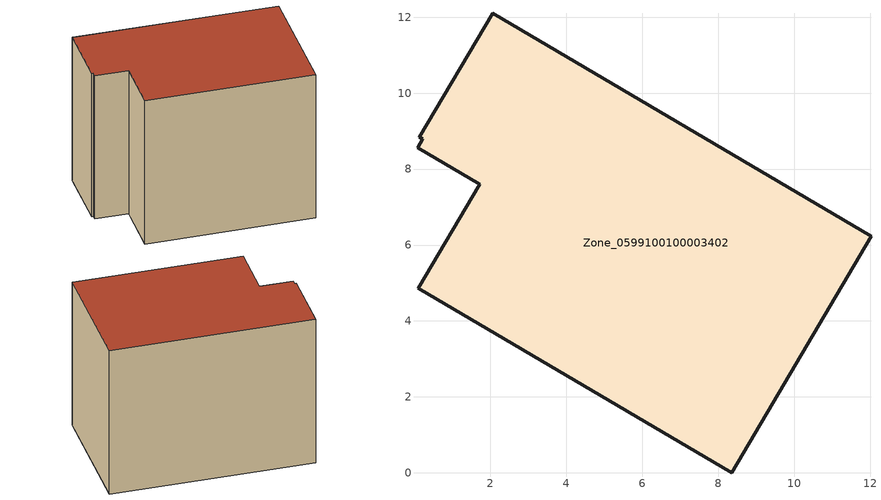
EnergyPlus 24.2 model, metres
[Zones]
Zone_0599100100003402
 floor ground (C_G): 0.13,8.83 2.06,12.11 12.02,6.23 8.36,0 0.1,4.86 1.72,7.6 0.08,8.57 0.23,8.79 z1.64
 wall outside (C_F): 1.72,7.6 0.1,4.86 8.36,0 12.02,6.23 2.06,12.11 0.13,8.83 0.23,8.79 0.08,8.57 1.72,7.6 z1.64:10.76
 roof outside (C_R): 2.06,12.11 0.13,8.83 0.23,8.79 0.08,8.57 1.72,7.6 0.1,4.86 8.36,0 12.02,6.23 z10.76
[BUILDING]
Pand.0599100100003402: North Axis=0; Terrain=City; Loads Convergence Tolerance Value=0.04; Temperature Convergence Tolerance Value=0.4; Solar Distribution=FullExterior; Maximum Number of Warmup Days=25; Minimum Number of Warmup Days=1
[Site:Location]
Rotterdam.The.Hague.AP_ZH_NLD Design_Conditions: Latitude=51.96; Longitude=4.45; Time Zone=1; Elevation=-4.5
[SITE:GROUNDTEMPERATURE:BUILDINGSURFACE]
18, 18, 18, 18, 18, 18, 18, 18, 18, 18, 18, 18
[MATERIAL] Thermal Absorptance=0.9; Solar Absorptance=0.7; Visible Absorptance=0.7
Name | Roughness | Thickness | Conductivity | Density | Specific Heat
G.TI.2006-2014 | MediumSmooth | 0.15 | 0.06 | 540 | 1210
F.TI.2006-2014 | Rough | 0.3 | 0.12 | 1920 | 840
R.TI.2006-2014 | MediumRough | 0.2 | 0.08 | 1500 | 1000
[CONSTRUCTION]
C_G: G.TI.2006-2014
C_F: F.TI.2006-2014
C_R: R.TI.2006-2014
[ZONE]
Zone_0599100100003402: Type=1; Multiplier=1; Ceiling Height=Autocalculate; Volume=Autocalculate; Floor Area=autocalculate; Part of Total Floor Area=Yes
[ZONEINFILTRATION:DESIGNFLOWRATE]
Infil_Zone_0599100100003402: Zone or ZoneList or Space or SpaceList=Zone_0599100100003402; Schedule=AlwaysOn; Design Flow Rate Calculation Method=Flow/Area; Flow Rate per Floor Area=0.0015; Constant Term Coefficient=1; Temperature Term Coefficient=0; Velocity Term Coefficient=0; Velocity Squared Term Coefficient=0
[HVACTEMPLATE:ZONE:IDEALLOADSAIRSYSTEM]
Zone_0599100100003402: Maximum Heating Supply Air Temperature=50; Minimum Cooling Supply Air Temperature=13; Maximum Heating Supply Air Humidity Ratio=0.0156; Minimum Cooling Supply Air Humidity Ratio=0.0077; Heating Limit=NoLimit; Cooling Limit=NoLimit; Dehumidification Control Type=ConstantSensibleHeatRatio; Cooling Sensible Heat Ratio=0.7; Dehumidification Setpoint=60; Humidification Control Type=None; Humidification Setpoint=30; Outdoor Air Method=None; Outdoor Air Flow Rate per Person=0.00944; Outdoor Air Flow Rate per Zone Floor Area=0; Outdoor Air Flow Rate per Zone=0; Demand Controlled Ventilation Type=None; Outdoor Air Economizer Type=NoEconomizer; Heat Recovery Type=None; Sensible Heat Recovery Effectiveness=0.7; Latent Heat Recovery Effectiveness=0.65
[ZONECONTROL:THERMOSTAT]
ThermostatControl_Zone_0599100100003402: Zone or ZoneList=Zone_0599100100003402; Control Type Schedule=DualSetpointControlType; Control 1=Thermostat_Zone_0599100100003402; Temperature Difference Between Cutout And Setpoint=0
[THERMOSTATSETPOINT:DUALSETPOINT]
Thermostat_Zone_0599100100003402: Heating Setpoint Temperature Schedule=HeatingSetpoint_Zone_0599100100003402; Cooling Setpoint Temperature Schedule=CoolingSetpoint_Zone_0599100100003402
[SCHEDULE:COMPACT]
HeatingSetpoint_Zone_0599100100003402: Through: 12/31, For: AllDays, Until: 24:00, 21
CoolingSetpoint_Zone_0599100100003402: Through: 12/31, For: AllDays, Until: 24:00, 24
DualSetpointControlType: Through: 12/31, For: AllDays, Until: 24:00, 4
AlwaysOn: Through: 12/31, For: AllDays, Until: 24:00, 1
